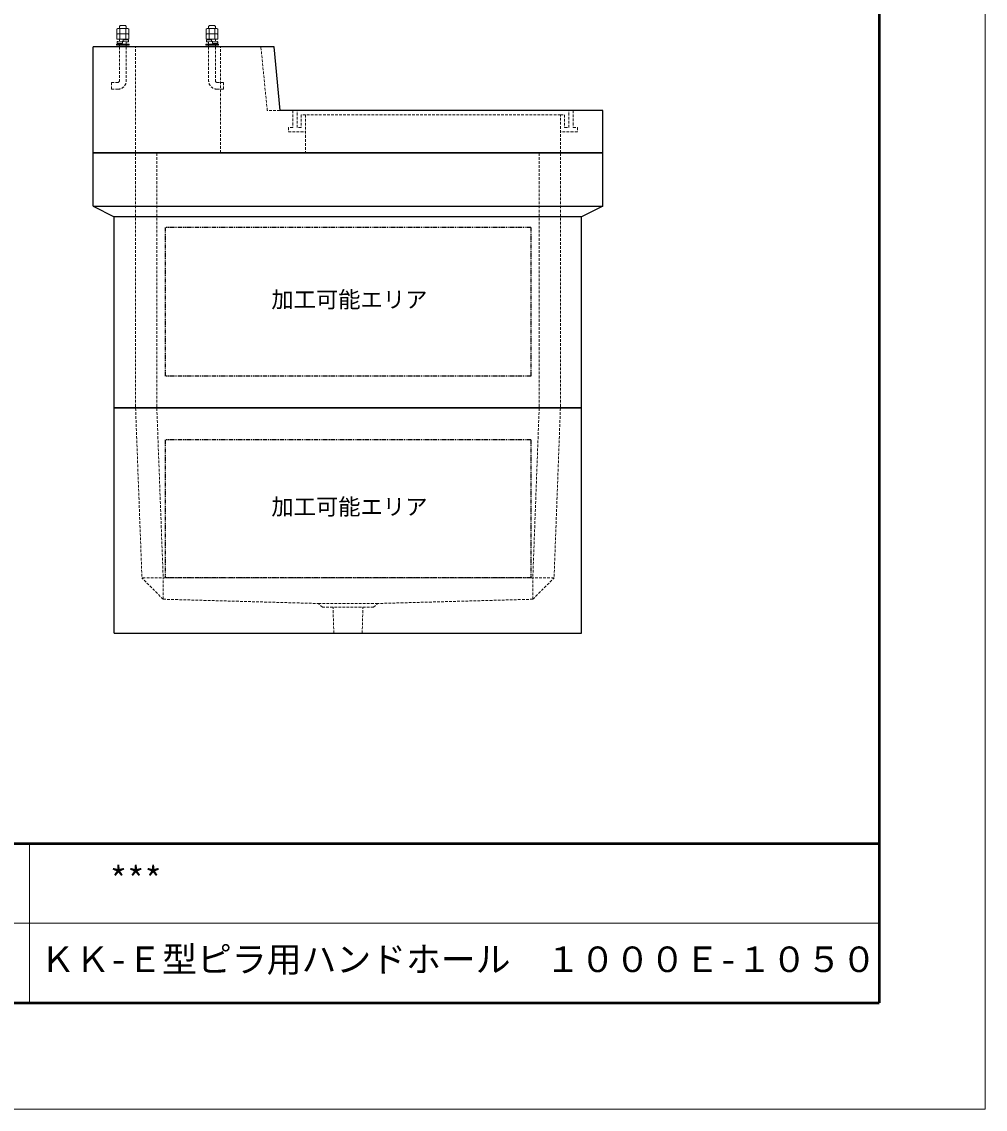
# Model space of a CAD drawing. Units: millimetres, scale not verified. Extents: x -3712 to 3712, y -2625 to 2625.
# Drawn here: x 1445 to 3712, y -2625 to -66 of the extents above; entities that cross this region are included whole.
import ezdxf
from ezdxf.enums import TextEntityAlignment as Align

# ---------------------------------------------------------------- set-up
doc = ezdxf.new("R2010")
doc.units = ezdxf.units.MM
doc.header["$LTSCALE"] = 10
doc.linetypes.add('USER1', pattern=[9.525, 6.35, -3.175])
doc.linetypes.add('USER2', pattern=[20, 10, -2, 2, -2, 2, -2])
for name, color, linetype, lineweight in [('0-0_D-TTL', 158, 'Continuous', 20), ('0-1_Defpoints', 7, 'Continuous', 18), ('0-2_D-TTL-FRAM1', 143, 'Continuous', 13), ('0-3_D-TTL-TXT', 7, 'Continuous', 13), ('0-7_D-STR', 7, 'Continuous', 25), ('0-8_D-STR-STR2', 1, 'Continuous', 13), ('0-9_D-STR-STR4', 143, 'USER1', 13), ('0-B_D-STR-STR5', 230, 'USER2', 25)]:
    doc.layers.add(name, color=color, linetype=linetype, lineweight=lineweight)
doc.styles.add('ＭＳ ゴシック', font='')
doc.styles.get('ＭＳ ゴシック').set_extended_font_data('MS Gothic')

# ---------------------------------------------------------------- blocks, each defined once
blk = doc.blocks.new('A$C4DE05FD1')
at = {"layer": '0-0_D-TTL', "color": 143, "lineweight": 50}
for p in [(57400, 38000), (2000, 2000)]:
    blk.add_line(p, (57400, 2000), dxfattribs=at)
at = {"layer": '0-1_Defpoints', "color": 143}
for p in [(59400, 42000), (0, 0)]:
    blk.add_line(p, (59400, 0), dxfattribs=at)
at = {"layer": '0-2_D-TTL-FRAM1', "lineweight": 50}
blk.add_line((19400, 5000), (57400, 5000), dxfattribs=at)
at = {"layer": '0-2_D-TTL-FRAM1'}
for p, q in [((41400, 5000), (41400, 2000)), ((32400, 3500), (57400, 3500))]:
    blk.add_line(p, q, dxfattribs=at)
blk = doc.blocks.new('A$C6F5C57E3')
at = {"layer": '0-7_D-STR', "linetype": 'USER1', "lineweight": 13}
for p, q in [((-5000, 0), (-4850, -4000)), ((-4500, 0), (-4350, -4000)), ((4500, 0), (4350, -4000)), ((5000, 0), (4850, -4000)), ((-4350, -4500), (-4850, -4000)), ((4850, -4000), (-4850, -4000)), ((-4350, -4500), (-4350, -4000)), ((4350, -4500), (4850, -4000)), ((4350, -4500), (4350, -4000)), ((-4350, -4500), (-700, -4600)), ((700, -4600), (-700, -4600)), ((-600, -4690), (-700, -4600)), ((600, -4690), (700, -4600)), ((4350, -4500), (700, -4600)), ((600, -4690), (-600, -4690)), ((-333, -5300), (-352.5, -4690)), ((333, -5300), (352.5, -4690))]:
    blk.add_line(p, q, dxfattribs=at)
at = {"layer": '0-7_D-STR'}
for p, q in [((5500, -5300), (5500, 0)), ((-5500, -5300), (5500, -5300))]:
    blk.add_line(p, q, dxfattribs=at)
blk.add_lwpolyline([(-5500, -5300), (-5500, 0), (5500, 0)], dxfattribs=at)
at = {"layer": '0-B_D-STR-STR5'}
for p, q in [((-4300, -750), (-4300, -4000)), ((4300, -750), (-4300, -750)), ((4300, -750), (4300, -4000)), ((4300, -4000), (-4300, -4000))]:
    blk.add_line(p, q, dxfattribs=at)
blk = doc.blocks.new('A$C451E53F1')
at = {"layer": '0-7_D-STR'}
for p, q in [((6000, 6000), (-6000, 6000)), ((-6000, 4750), (-6000, 6000)), ((6000, 4750), (6000, 6000)), ((-6000, 4750), (-5500, 4500)), ((-6000, 4750), (6000, 4750)), ((6000, 4750), (5500, 4500)), ((-5500, 0), (-5500, 4500)), ((5500, 4500), (-5500, 4500)), ((5500, 0), (5500, 4500)), ((5500, 0), (-5500, 0))]:
    blk.add_line(p, q, dxfattribs=at)
at = {"layer": '0-7_D-STR', "linetype": 'USER1', "lineweight": 13}
for p, q in [((-5000, 6000), (-5000, 0)), ((-4500, 6000), (-4500, 0)), ((4500, 6000), (4500, 0)), ((5000, 6000), (5000, 0))]:
    blk.add_line(p, q, dxfattribs=at)
at = {"layer": '0-B_D-STR-STR5'}
for p, q in [((4300, 4250), (4300, 750)), ((4300, 750), (-4300, 750))]:
    blk.add_line(p, q, dxfattribs=at)
blk.add_lwpolyline([(4300, 4250), (-4300, 4250), (-4300, 750)], dxfattribs=at)
blk = doc.blocks.new('A$C44C4220A')
at = {"layer": '0-8_D-STR-STR2'}
for p, q in [((-80, -20), (-60, 0)), ((-60, 0), (60, 0)), ((80, -20), (60, 0)), ((-138.6, -83.6), (-115, -70)), ((-138.6, -195), (-138.6, -83.6)), ((-138.6, -208.6), (-115, -195)), ((-138.6, -195), (138.6, -195)), ((-138.6, -320), (-138.6, -208.6)), ((-80, -70), (-80, -20)), ((-69.3, -320), (-69.3, -70)), ((69.3, -320), (69.3, -70)), ((80, -70), (80, -20)), ((138.6, -195), (138.6, -83.6)), ((138.6, -320), (138.6, -208.6)), ((-138.6, -320), (138.6, -320)), ((-135, -388.6), (-135, -408.6)), ((-126.3, -378.6), (-80, -372.4)), ((-125, -378.6), (-10, -372.2)), ((-125, -418.6), (-10, -412.2)), ((-80, -376.1), (-80, -320)), ((-80, -440.3), (-80, -416.1)), ((-80, -500), (-80, -465.3)), ((-10, -372.2), (-10, -412.2)), ((10, -337.2), (124.4, -343.6)), ((10, -337.2), (10, -377.2)), ((10, -377.2), (124.4, -383.6)), ((80, -341.1), (80, -320)), ((80, -440.3), (80, -381.1)), ((80, -390), (124.4, -383.6)), ((80, -500), (80, -465.3)), ((134.4, -353.4), (134.4, -373.6))]:
    blk.add_line(p, q, dxfattribs=at)
at = {"layer": '0-8_D-STR-STR2', "linetype": 'USER1'}
for p, q in [((-80, -500), (-80, -1300)), ((80, -500), (80, -1300)), ((-270, -1340), (-120, -1340))]:
    blk.add_line(p, q, dxfattribs=at)
at = {"layer": '0-8_D-STR-STR2'}
for points in [[(138.6, -83.6), (115, -70), (-115, -70)], [(138.6, -208.6), (115, -195), (-115, -195)]]:
    blk.add_lwpolyline(points, dxfattribs=at)
blk.add_lwpolyline([(-150, -440.3), (150, -440.3), (150, -465.3), (-150, -465.3)], close=True, dxfattribs=at)
at = {"layer": '0-8_D-STR-STR2', "linetype": 'USER1'}
blk.add_lwpolyline([(-270, -1340), (-270, -1500), (-120, -1500)], dxfattribs=at)
at = {"layer": '0-8_D-STR-STR2'}
for centre, start, end in [((-125, -388.6), 90, 180), ((-125, -408.6), 180, 270), ((124.4, -353.6), 0, 90), ((124.4, -373.6), 270, 0)]:
    blk.add_arc(centre, 10, start, end, dxfattribs=at)
at = {"layer": '0-8_D-STR-STR2', "linetype": 'USER1'}
for radius in [200, 40]:
    blk.add_arc((-120, -1300), radius, 270, 0, dxfattribs=at)
blk = doc.blocks.new('A$C45EB1FDC')
at = {"layer": '0-7_D-STR'}
for p, q in [((1600, 1000), (1741, 2500)), ((1741, 2500), (6000, 2500)), ((6000, 0), (6000, 2500)), ((-6000, 1000), (1600, 1000)), ((-6000, 0), (-6000, 1000)), ((6000, 0), (-6000, 0))]:
    blk.add_line(p, q, dxfattribs=at)
at = {"layer": '0-7_D-STR', "linetype": 'USER1', "lineweight": 13}
for p, q in [((1900, 1000), (2050, 2500)), ((3000, 0), (3000, 2500)), ((5000, 0), (5000, 2500)), ((-5000, 0), (-5000, 900)), ((1000, 900), (1000, 0)), ((1600, 1000), (1900, 1000))]:
    blk.add_line(p, q, dxfattribs=at)
at = {"layer": '0-9_D-STR-STR4'}
for points in [[(-5300, 1000), (-5300, 600), (-5400, 600), (-5400, 500), (-5000, 500)], [(-5000, 900), (-5100, 900), (-5100, 600), (-5200, 600), (-5200, 1000)], [(-5000, 900), (1000, 900), (1100, 900)], [(1300, 1000), (1300, 600), (1400, 600), (1400, 500), (1000, 500)], [(1100, 900), (1100, 600), (1200, 600), (1200, 1000)]]:
    blk.add_lwpolyline(points, dxfattribs=at)
at = {"layer": '0-7_D-STR'}
blk.add_blockref('A$C44C4220A', (3200, 3000), dxfattribs=at)
at = {"layer": '0-7_D-STR', "xscale": -1}
blk.add_blockref('A$C44C4220A', (5300, 3000), dxfattribs=at)

msp = doc.modelspace()

# ---------------------------------------------------------------- block references
at = {"layer": '0-0_D-TTL', "xscale": 0.125, "yscale": 0.125}
msp.add_blockref('A$C4DE05FD1', (-3712.5, -2625), dxfattribs=at)
at = {"layer": '0-7_D-STR', "yscale": 0.1}
for name, p, xscale in [('A$C45EB1FDC', (2212.5, -375), -0.1), ('A$C451E53F1', (2212.5, -975), 0.1), ('A$C6F5C57E3', (2212.5, -975), 0.1)]:
    msp.add_blockref(name, p, dxfattribs=dict(at, xscale=xscale))

# ---------------------------------------------------------------- texts
at = {"layer": '0-3_D-TTL-TXT', "style": 'ＭＳ ゴシック'}
for s, p in [('***', (1651.65, -2132.75)), ('ＫＫ-Ｅ型ピラ用ハンドホール\u3000１０００Ｅ-１０５０', (1488.15, -2320.25))]:
    msp.add_text(s, height=60.12, dxfattribs=at).set_placement(p, align=Align.BOTTOM_LEFT)
at = {"layer": '0-B_D-STR-STR5', "style": 'ＭＳ ゴシック'}
for p in [(2032.03, -750.58), (2032.03, -1238.08)]:
    msp.add_text('加工可能エリア', height=38.49, dxfattribs=at).set_placement(p, align=Align.BOTTOM_LEFT)

doc.saveas('drawing.dxf')
